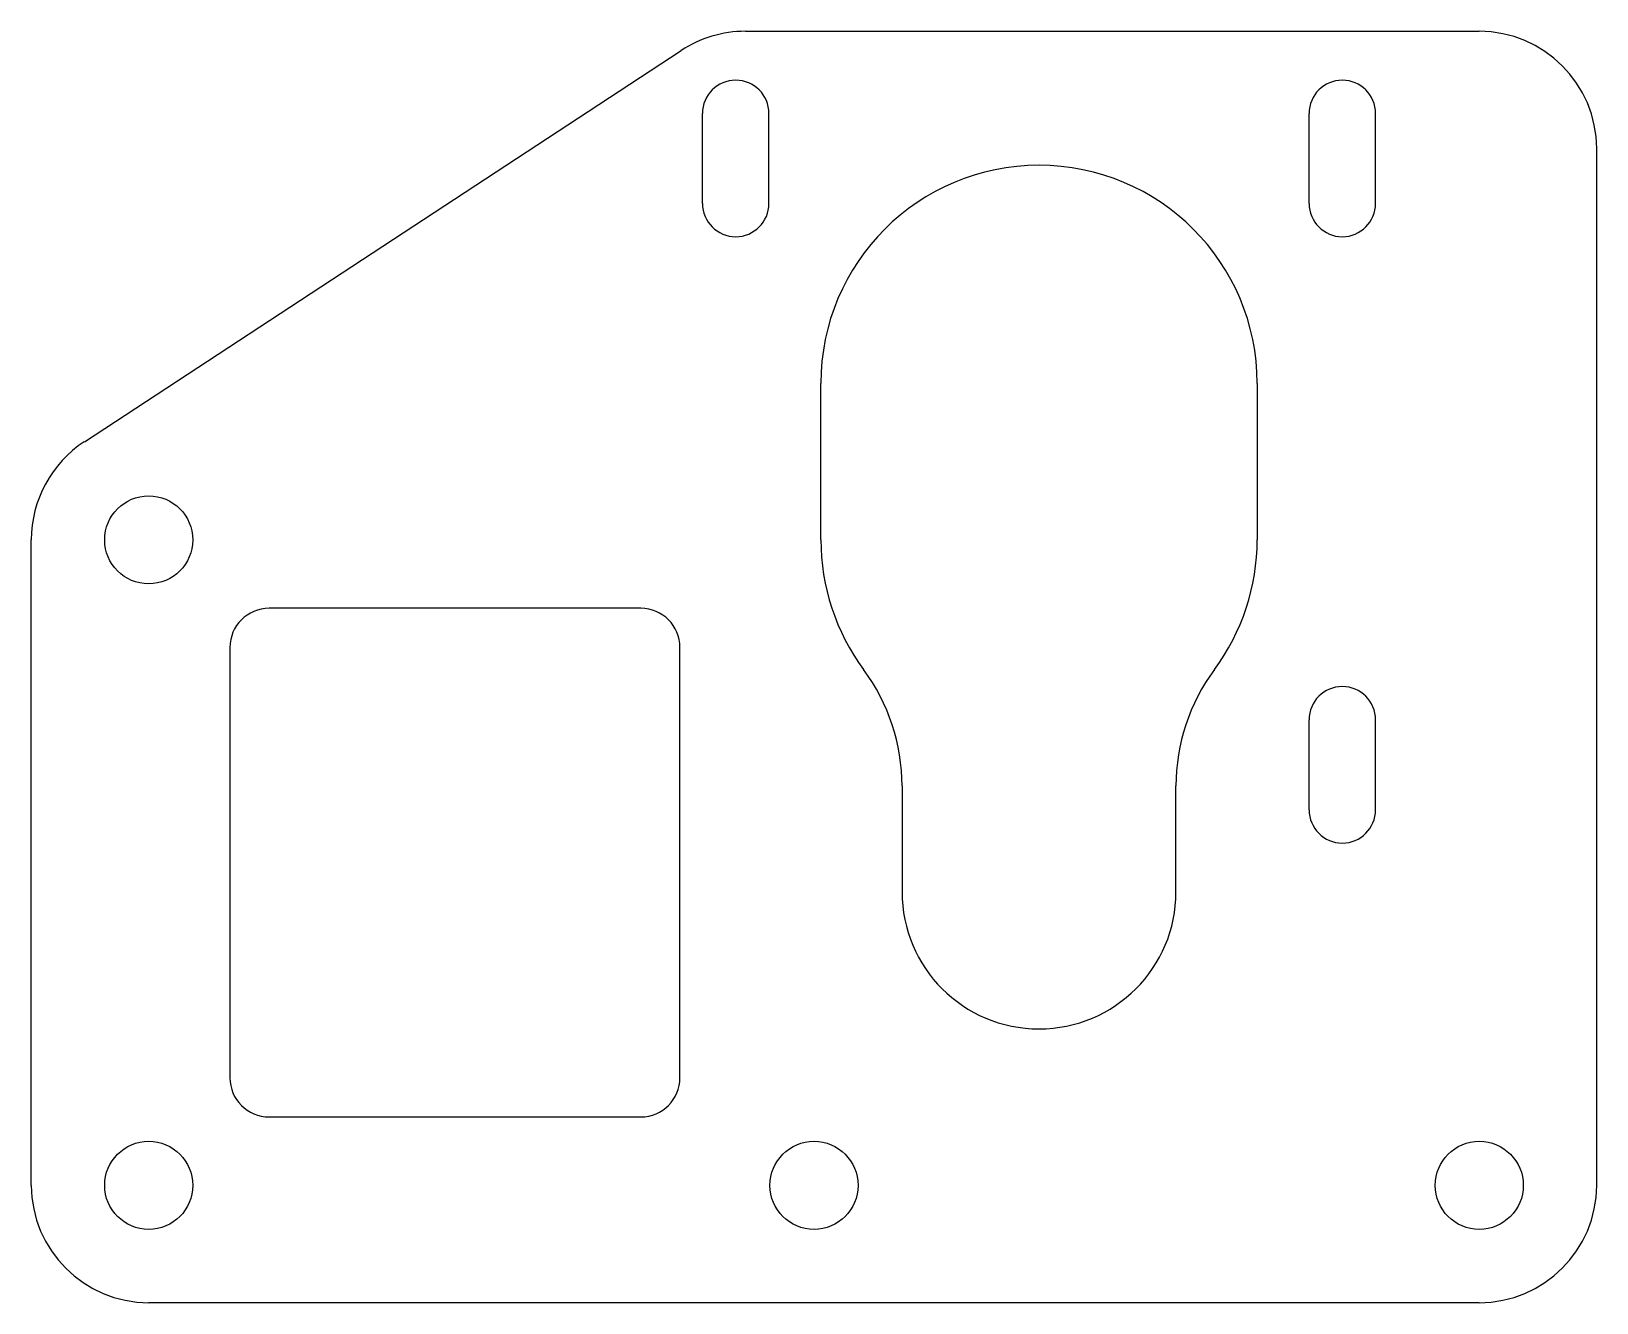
# Model space of a CAD drawing. Header units: millimetres. Extents: x -32.5 to 47.5, y -25 to 40.
import ezdxf

# ---------------------------------------------------------------- set-up
doc = ezdxf.new("R2010")
doc.units = ezdxf.units.MM

msp = doc.modelspace()

# ---------------------------------------------------------------- linework, layer by layer
at = {"color": 7, "linetype": 'Continuous', "lineweight": 25}
for p, q in [((4, 40), (41.5, 40)), ((-29.79, 19.017), (0.71, 39.017)), ((1.8, 31.2), (1.8, 35.8)), ((5.2, 31.2), (5.2, 35.8)), ((32.8, 31.2), (32.8, 35.8)), ((36.2, 31.2), (36.2, 35.8)), ((47.5, -19), (47.5, 34)), ((7.85, 14), (7.85, 22)), ((30.15, 22), (30.15, 14)), ((-32.5, -19), (-32.5, 14)), ((-1.35, 10.5), (-20.35, 10.5)), ((-22.35, 8.5), (-22.35, -13.5)), ((0.65, -13.5), (0.65, 8.5)), ((32.8, 0.2), (32.8, 4.8)), ((36.2, 0.2), (36.2, 4.8)), ((12, 1.417), (12, -4)), ((26, -4), (26, 1.417)), ((-20.35, -15.5), (-1.35, -15.5)), ((41.5, -25), (-26.5, -25))]:
    msp.add_line(p, q, dxfattribs=at)
for centre in [(-26.5, 14), (-26.5, -19), (7.5, -19), (41.5, -19)]:
    msp.add_circle(centre, 2.25, dxfattribs=at)
for centre, radius, start, end in [((4, 34), 6, 90, 123.25437), ((41.5, 34), 6, 0, 90), ((3.5, 35.8), 1.7, 0, 180), ((34.5, 35.8), 1.7, 0, 180), ((19, 22), 11.15, 0, 180), ((3.5, 31.2), 1.7, 180, 0), ((34.5, 31.2), 1.7, 180, 0), ((-26.5, 14), 6, 123.25437, 180), ((19, 14), 11.15, 180, 216.50716), ((19, 14), 11.15, 323.49284, 0), ((-20.35, 8.5), 2, 90, 180), ((-1.35, 8.5), 2, 0, 90), ((2, 1.417), 10, 0, 36.50716), ((36, 1.417), 10, 143.49284, 180), ((34.5, 4.8), 1.7, 0, 180), ((34.5, 0.2), 1.7, 180, 0), ((19, -4), 7, 180, 0), ((-20.35, -13.5), 2, 180, 270), ((-1.35, -13.5), 2, 270, 0), ((-26.5, -19), 6, 180, 270), ((41.5, -19), 6, 270, 0)]:
    msp.add_arc(centre, radius, start, end, dxfattribs=at)

doc.saveas('drawing.dxf')
